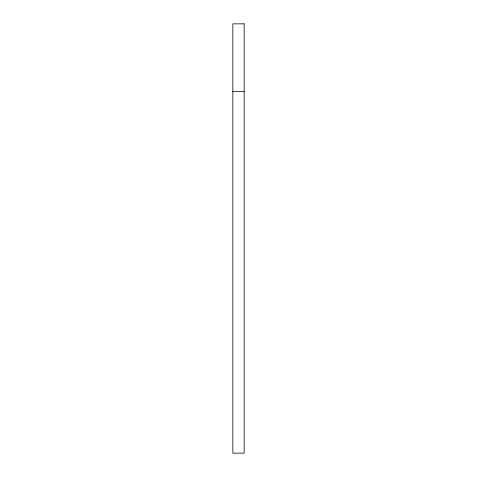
<?xml version="1.0" encoding="UTF-8"?>
<svg xmlns="http://www.w3.org/2000/svg" width="477" height="477" viewBox="0 0 477 477"><rect width="100%" height="100%" fill="white"/><g stroke="black" fill="none" stroke-linecap="round" stroke-linejoin="round"><path stroke-width="0.72" d="M232.848 91.667L244.152 91.667M244.152 23.85L232.848 23.85L232.848 453.15L244.152 453.15L244.152 23.85"/></g></svg>
